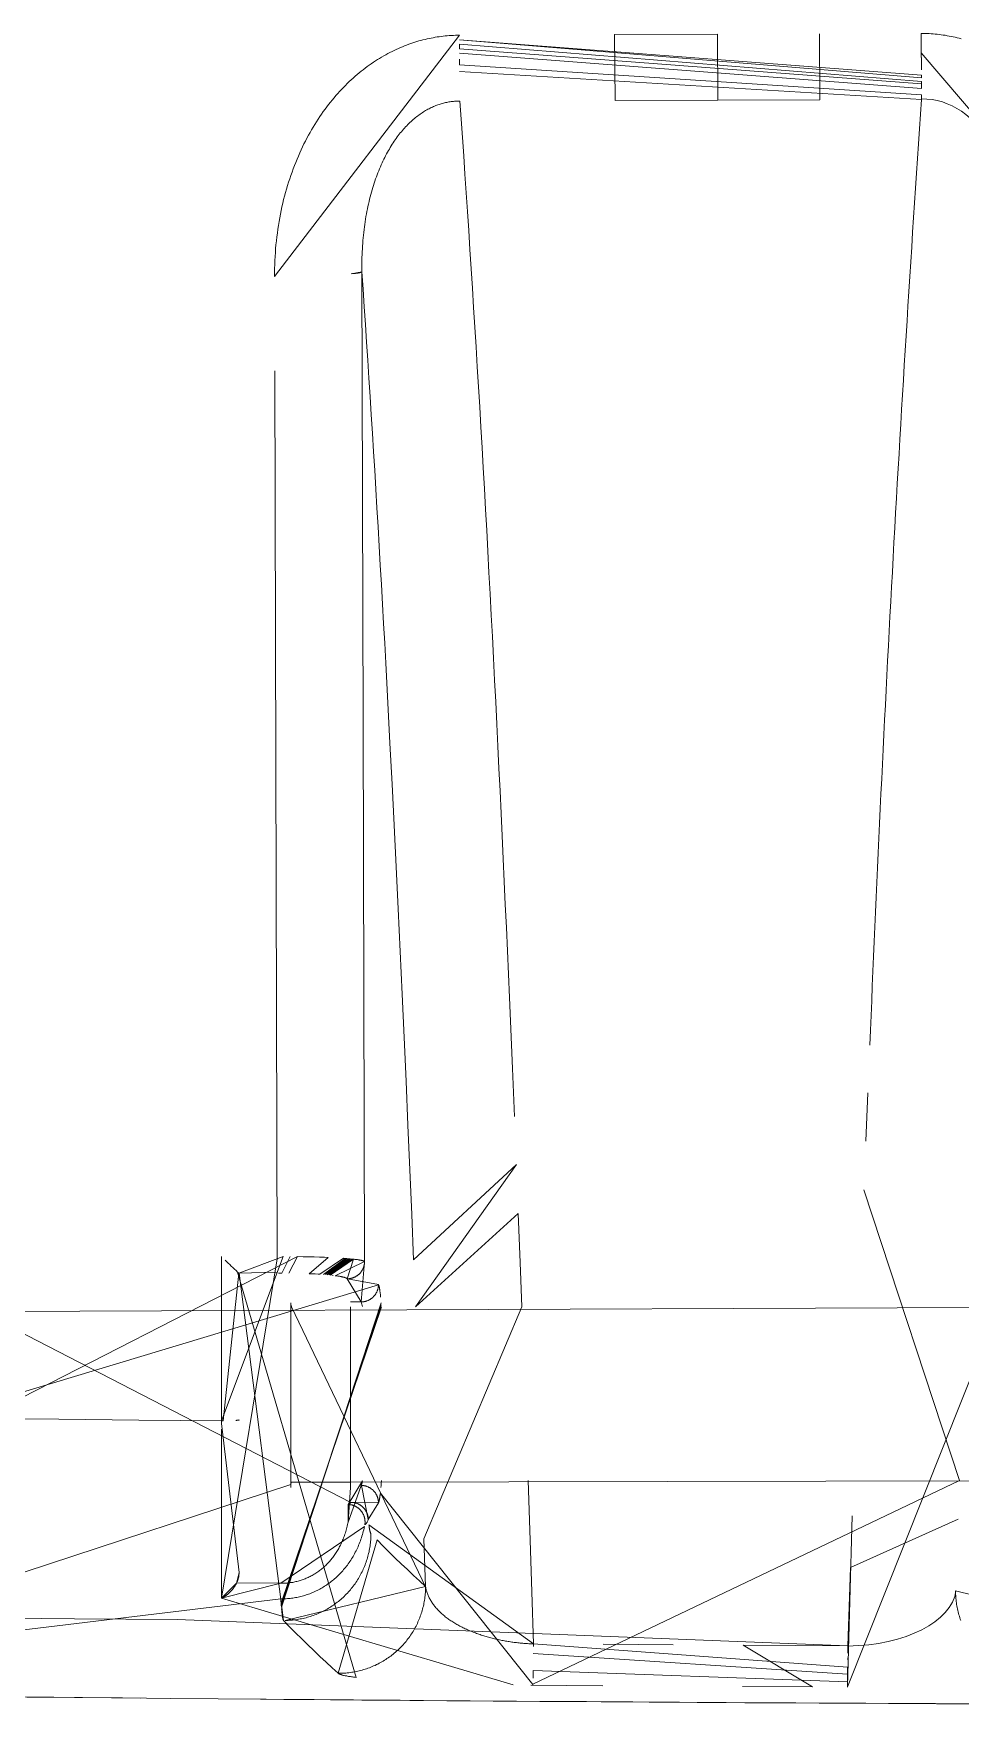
# Model space of a CAD drawing. Header units: millimetres. Extents: x 521 to 148073, y -17811 to 32040.
# Drawn here: x 65962 to 65989.7, y 20068.4 to 20118.5 of the extents above; entities that cross this region are included whole.
import ezdxf

# ---------------------------------------------------------------- set-up
doc = ezdxf.new("R2010")
doc.units = ezdxf.units.MM
doc.layers.add('Datové rozvody', color=6, linetype='Continuous')
doc.layers.add('PDF_Geometrie', color=7, linetype='Continuous', true_color=0xbdbdbd)

# ---------------------------------------------------------------- blocks, each defined once
blk = doc.blocks.new('projektor')
at = {"layer": 'PDF_Geometrie', "lineweight": 13}
for points in [[(86462.559, 15027.31), (86462.559, 15028.018), (86461.042, 15029.535), (86461.042, 15027.31), (86460.334, 15025.792), (86460.334, 15028.018), (86460.183, 15066.103), (86460.131, 15062.861)], [(86465.291, 15041.324), (86465.291, 15043.044), (86465.24, 15066.103)], [(86423.263, 15060.83), (86423.248, 15060.771), (86423.233, 15060.713), (86423.219, 15060.654), (86423.206, 15060.596), (86423.194, 15060.537), (86423.183, 15060.479), (86423.172, 15060.421), (86423.162, 15060.362), (86423.154, 15060.305), (86423.145, 15060.247), (86423.137, 15060.189), (86423.131, 15060.131), (86423.126, 15060.072), (86423.121, 15060.014), (86423.116, 15059.956), (86423.113, 15059.898), (86423.111, 15059.84), (86423.109, 15059.781), (86423.107, 15059.723), (86423.107, 15059.665), (86423.546, 15059.666), (86423.674, 15059.667), (86429.966, 15065.049)], [(86469.316, 15060.817), (86469.274, 15060.803), (86469.234, 15060.789), (86469.192, 15060.775), (86469.149, 15060.763), (86469.107, 15060.751), (86469.065, 15060.74), (86469.022, 15060.73), (86468.979, 15060.721), (86468.936, 15060.711), (86468.892, 15060.703), (86468.849, 15060.696), (86468.805, 15060.69), (86468.762, 15060.684), (86468.718, 15060.679), (86468.675, 15060.675), (86468.631, 15060.671), (86468.587, 15060.668), (86468.544, 15060.667), (86468.5, 15060.665), (86468.456, 15060.665), (86469.452, 15064.74)], [(86471.256, 15057.515), (86471.247, 15057.516), (86460.093, 15061.963)], [(86471.179, 15048.358), (86471.167, 15048.358), (86465.24, 15060.777), (86456.773, 15057.997)], [(86470.052, 15057.528), (86467.775, 15057.602), (86466.36, 15060.737)], [(86423.152, 15059.665), (86423.241, 15059.665)], [(86424.572, 15059.671), (86424.706, 15059.672), (86423.683, 15046.222)], [(86423.852, 15046.223), (86424.017, 15046.224), (86424.891, 15059.673)], [(86424.891, 15059.673), (86425.028, 15059.674), (86424.217, 15046.225)], [(86455.357, 15058.054), (86453.953, 15058.111)], [(86471.247, 15057.516), (86471.237, 15057.516), (86466.271, 15057.652)], [(86470.035, 15054.477), (86470.052, 15057.528), (86469.29, 15038.002), (86469.263, 15035.008), (86469.236, 15032.116)], [(86470.874, 15057.521), (86470.671, 15057.523), (86469.996, 15048.374), (86470.069, 15048.373)], [(86471.102, 15057.519), (86470.874, 15057.521), (86470.277, 15048.371)], [(86470.463, 15057.525), (86470.4, 15057.526)], [(86470.997, 15048.362), (86470.77, 15048.365), (86471.102, 15057.519)], [(86425.047, 15053.742), (86425.059, 15050.751), (86423.138, 15050.738), (86423.127, 15053.73), (86425.047, 15053.742), (86425.037, 15056.717), (86423.116, 15056.705)], [(86471.239, 15054.462), (86471.25, 15056.498), (86470.035, 15054.477)], [(86470.009, 15050.408), (86470.023, 15052.442)], [(86471.197, 15048.294), (86471.213, 15050.391)], [(86442.599, 15044.136), (86443.773, 15044.197), (86444.96, 15044.259), (86446.16, 15044.319), (86447.372, 15044.379), (86448.596, 15044.438), (86449.833, 15044.496), (86451.081, 15044.554), (86452.341, 15044.611), (86453.613, 15044.667), (86454.895, 15044.722), (86456.191, 15044.777), (86457.496, 15044.831), (86458.813, 15044.884), (86456.043, 15047.878), (86460.183, 15044.939), (86457.462, 15047.934), (86458.893, 15047.989), (86460.183, 15048.037), (86466.937, 15045.188), (86468.327, 15045.236)], [(86460.131, 15041.324), (86460.183, 15041.33), (86468.353, 15045.24), (86468.379, 15045.245), (86468.405, 15045.25), (86468.43, 15045.256), (86468.456, 15045.263), (86468.482, 15045.271), (86468.507, 15045.28), (86468.533, 15045.288), (86468.558, 15045.298), (86468.583, 15045.308), (86468.608, 15045.319), (86468.633, 15045.331), (86468.658, 15045.343), (86468.683, 15045.356), (86468.708, 15045.369), (86468.733, 15045.383), (86468.757, 15045.398), (86468.781, 15045.413), (86468.805, 15045.429), (86468.829, 15045.445), (86468.852, 15045.463), (86468.875, 15045.481), (86468.899, 15045.498), (86468.922, 15045.518), (86468.945, 15045.537), (86468.969, 15045.557), (86468.991, 15045.578), (86469.013, 15045.598), (86469.035, 15045.619), (86469.057, 15045.642), (86469.079, 15045.664), (86469.1, 15045.688), (86469.122, 15045.711), (86469.143, 15045.734), (86469.163, 15045.759), (86469.183, 15045.784), (86469.204, 15045.809), (86469.223, 15045.835), (86469.244, 15045.861), (86469.263, 15045.887), (86469.282, 15045.914), (86469.301, 15045.942), (86469.321, 15045.969), (86469.339, 15045.997), (86469.357, 15046.025), (86469.375, 15046.054), (86469.392, 15046.083), (86469.41, 15046.113), (86469.427, 15046.142), (86469.444, 15046.172), (86469.461, 15046.202), (86469.478, 15046.233), (86469.493, 15046.263), (86469.509, 15046.295), (86469.524, 15046.326), (86469.54, 15046.358), (86469.556, 15046.39), (86469.57, 15046.421), (86469.585, 15046.454), (86469.599, 15046.486), (86469.613, 15046.519), (86469.627, 15046.552), (86469.64, 15046.585), (86469.653, 15046.618), (86469.666, 15046.652), (86469.679, 15046.686), (86469.692, 15046.719), (86469.704, 15046.754), (86469.715, 15046.787), (86469.727, 15046.822), (86469.739, 15046.856), (86469.749, 15046.891), (86469.761, 15046.926), (86469.771, 15046.96), (86469.781, 15046.995), (86469.791, 15047.03), (86469.801, 15047.065), (86469.811, 15047.101), (86469.821, 15047.135), (86469.83, 15047.171), (86469.838, 15047.206), (86469.847, 15047.242), (86469.856, 15047.278), (86469.863, 15047.313), (86469.871, 15047.349), (86469.879, 15047.385), (86469.887, 15047.421), (86469.893, 15047.457), (86469.9, 15047.492), (86469.906, 15047.529), (86469.913, 15047.564), (86469.919, 15047.6), (86469.925, 15047.636), (86469.931, 15047.672), (86469.936, 15047.708), (86469.942, 15047.743), (86469.947, 15047.779), (86469.951, 15047.815), (86469.956, 15047.85), (86469.96, 15047.886), (86469.963, 15047.921), (86469.968, 15047.957), (86469.971, 15047.992), (86469.974, 15048.027), (86469.978, 15048.062), (86469.98, 15048.097), (86469.984, 15048.132), (86469.985, 15048.167), (86469.988, 15048.202), (86469.99, 15048.237), (86469.992, 15048.271), (86469.993, 15048.306), (86469.994, 15048.34), (86469.996, 15048.374), (86466.525, 15043.583), (86466.541, 15043.585), (86466.557, 15043.587), (86466.572, 15043.589), (86466.587, 15043.591), (86466.601, 15043.593), (86466.615, 15043.595), (86466.628, 15043.597), (86466.641, 15043.599), (86466.653, 15043.601), (86466.665, 15043.604), (86466.677, 15043.606), (86466.687, 15043.608), (86466.698, 15043.61), (86466.708, 15043.612), (86466.717, 15043.614), (86466.725, 15043.617), (86466.734, 15043.62), (86466.741, 15043.622), (86466.748, 15043.624), (86466.755, 15043.626), (86466.761, 15043.628), (86466.767, 15043.631), (86466.772, 15043.633), (86466.777, 15043.635), (86466.781, 15043.637), (86466.785, 15043.639), (86466.788, 15043.642), (86466.79, 15043.644)], [(86465.24, 15048.218), (86466.973, 15048.277), (86468.479, 15048.325), (86469.996, 15048.374)], [(86471.198, 15048.357), (86471.179, 15048.358), (86465.611, 15043.917), (86465.631, 15043.914), (86465.651, 15043.911), (86465.671, 15043.908), (86465.69, 15043.906), (86465.708, 15043.903), (86465.725, 15043.901), (86465.741, 15043.898), (86465.757, 15043.896), (86465.772, 15043.893), (86465.786, 15043.891), (86465.799, 15043.888), (86465.811, 15043.886), (86465.823, 15043.883), (86465.834, 15043.88), (86465.844, 15043.878), (86465.852, 15043.875), (86465.86, 15043.873), (86465.868, 15043.87), (86465.875, 15043.867), (86465.881, 15043.865), (86465.886, 15043.862)], [(86425.078, 15046.234), (86425.604, 15046.272), (86426.134, 15046.308), (86426.669, 15046.345), (86427.207, 15046.381), (86427.749, 15046.418), (86428.296, 15046.455), (86428.847, 15046.49), (86429.401, 15046.527), (86429.959, 15046.562), (86430.522, 15046.598), (86431.088, 15046.634), (86431.658, 15046.669), (86432.232, 15046.704), (86432.811, 15046.739), (86433.393, 15046.774), (86433.978, 15046.809), (86434.568, 15046.843), (86435.161, 15046.878), (86435.759, 15046.911), (86436.359, 15046.946), (86436.965, 15046.98), (86437.573, 15047.013), (86438.185, 15047.047), (86438.801, 15047.08), (86439.42, 15047.113), (86440.044, 15047.146), (86440.67, 15047.179), (86441.301, 15047.211), (86441.936, 15047.244), (86442.572, 15047.276), (86443.214, 15047.308), (86443.859, 15047.34), (86444.507, 15047.371), (86445.159, 15047.403), (86445.814, 15047.434), (86446.473, 15047.465), (86447.134, 15047.495), (86447.8, 15047.526), (86448.469, 15047.556), (86449.141, 15047.587), (86449.817, 15047.617), (86450.496, 15047.647), (86451.178, 15047.676), (86451.863, 15047.706), (86452.553, 15047.735), (86453.244, 15047.764), (86454.638, 15047.822)], [(86468.217, 15039.737), (86468.232, 15041.024), (86468.663, 15039.291), (86471.193, 15047.785)], [(86425.078, 15046.234), (86425.078, 15046.202), (86425.078, 15046.17), (86425.08, 15046.138), (86425.081, 15046.106), (86425.083, 15046.074), (86425.086, 15046.043), (86425.089, 15046.01), (86425.093, 15045.979), (86425.098, 15045.946), (86425.103, 15045.914), (86425.108, 15045.882), (86425.114, 15045.85), (86425.121, 15045.818), (86425.129, 15045.786), (86425.137, 15045.754), (86425.145, 15045.721), (86425.154, 15045.69), (86425.164, 15045.657), (86425.174, 15045.625), (86425.186, 15045.593), (86425.198, 15045.56), (86425.209, 15045.528), (86425.223, 15045.496), (86425.237, 15045.464), (86425.251, 15045.431), (86425.266, 15045.399), (86425.282, 15045.366), (86425.299, 15045.334), (86425.316, 15045.301), (86425.334, 15045.268), (86425.352, 15045.236), (86425.373, 15045.202), (86425.393, 15045.17), (86425.414, 15045.137), (86425.436, 15045.105), (86425.459, 15045.072), (86425.482, 15045.039), (86425.506, 15045.006), (86425.531, 15044.973), (86425.557, 15044.941), (86425.584, 15044.908), (86425.612, 15044.876), (86425.64, 15044.843), (86425.669, 15044.812), (86425.699, 15044.779), (86425.729, 15044.748), (86425.761, 15044.716), (86425.794, 15044.685), (86425.826, 15044.653), (86425.861, 15044.623), (86425.895, 15044.591), (86425.931, 15044.56), (86425.968, 15044.53), (86426.004, 15044.499), (86426.043, 15044.469), (86426.082, 15044.438), (86426.121, 15044.409), (86426.163, 15044.379), (86426.204, 15044.35), (86426.246, 15044.32), (86426.29, 15044.292), (86426.334, 15044.263), (86426.379, 15044.235), (86426.425, 15044.206), (86426.472, 15044.179), (86426.52, 15044.152), (86426.568, 15044.124), (86426.617, 15044.098), (86426.669, 15044.07), (86426.72, 15044.045), (86426.771, 15044.018), (86426.825, 15043.993), (86426.879, 15043.967), (86426.934, 15043.943), (86426.99, 15043.918), (86427.047, 15043.894), (86427.104, 15043.87), (86427.163, 15043.847), (86427.222, 15043.824), (86427.282, 15043.802), (86427.343, 15043.779), (86427.406, 15043.758), (86427.469, 15043.737), (86427.532, 15043.716), (86427.597, 15043.696), (86427.663, 15043.676), (86427.73, 15043.658), (86427.796, 15043.639), (86427.864, 15043.622), (86427.934, 15043.603), (86428.003, 15043.587), (86428.074, 15043.571), (86428.145, 15043.554), (86428.217, 15043.54), (86428.29, 15043.525), (86428.363, 15043.512), (86428.438, 15043.498), (86428.513, 15043.485), (86428.589, 15043.474), (86428.665, 15043.462), (86428.742, 15043.452), (86428.82, 15043.442), (86428.898, 15043.432), (86428.977, 15043.424), (86429.057, 15043.416), (86429.137, 15043.409), (86429.218, 15043.403), (86429.299, 15043.397), (86429.38, 15043.393), (86429.462, 15043.388), (86429.545, 15043.385), (86429.627, 15043.381), (86429.711, 15043.38), (86429.795, 15043.378), (86429.879, 15043.378), (86429.963, 15043.379), (86430.047, 15043.38)], [(86470.853, 15042.69), (86470.853, 15042.735), (86470.852, 15042.778), (86470.85, 15042.822), (86470.847, 15042.867), (86470.844, 15042.911), (86470.841, 15042.955), (86470.836, 15042.999), (86470.83, 15043.043), (86470.824, 15043.086), (86470.816, 15043.13), (86470.809, 15043.174), (86470.801, 15043.217), (86470.79, 15043.26), (86470.78, 15043.303), (86470.77, 15043.347), (86470.758, 15043.39), (86470.746, 15043.431), (86470.732, 15043.474), (86470.719, 15043.516), (86470.705, 15043.557), (86470.689, 15043.599), (86470.672, 15043.641), (86470.656, 15043.682), (86470.638, 15043.722), (86470.621, 15043.763), (86470.601, 15043.803), (86470.582, 15043.842), (86470.561, 15043.882), (86470.54, 15043.921), (86470.519, 15043.959), (86470.497, 15043.998), (86470.474, 15044.036), (86470.45, 15044.073), (86470.426, 15044.11), (86470.401, 15044.146), (86470.376, 15044.183), (86470.349, 15044.219), (86470.322, 15044.253), (86470.295, 15044.289), (86470.267, 15044.322), (86470.239, 15044.357), (86470.209, 15044.39), (86470.179, 15044.423), (86470.149, 15044.455), (86470.118, 15044.486), (86470.087, 15044.518), (86470.054, 15044.548), (86470.022, 15044.579), (86469.988, 15044.608), (86469.955, 15044.637), (86469.922, 15044.665), (86469.887, 15044.693), (86469.852, 15044.72), (86469.816, 15044.747), (86469.78, 15044.772), (86469.744, 15044.798), (86469.707, 15044.822), (86469.67, 15044.846), (86469.632, 15044.87), (86469.594, 15044.892), (86469.556, 15044.913), (86469.517, 15044.935), (86469.478, 15044.956), (86469.438, 15044.976), (86469.398, 15044.995), (86469.357, 15045.013), (86469.317, 15045.031), (86469.276, 15045.048), (86469.235, 15045.065), (86469.193, 15045.08), (86469.152, 15045.096), (86469.11, 15045.11), (86469.068, 15045.123), (86469.026, 15045.135), (86468.983, 15045.147), (86468.94, 15045.159), (86468.897, 15045.169), (86468.854, 15045.179), (86468.81, 15045.188), (86468.767, 15045.196), (86468.723, 15045.203), (86468.68, 15045.211), (86468.636, 15045.217), (86468.591, 15045.221), (86468.548, 15045.226), (86468.504, 15045.229), (86468.459, 15045.232), (86468.415, 15045.234), (86468.37, 15045.235), (86468.327, 15045.236), (86469.315, 15041.142), (86469.314, 15041.185), (86469.312, 15041.23), (86469.31, 15041.274), (86469.307, 15041.319), (86469.303, 15041.362), (86469.298, 15041.406), (86469.293, 15041.45), (86469.286, 15041.493), (86469.279, 15041.537), (86469.271, 15041.581), (86469.263, 15041.625), (86469.253, 15041.667), (86469.244, 15041.711), (86469.233, 15041.754), (86469.221, 15041.797), (86469.209, 15041.839), (86469.195, 15041.881), (86469.182, 15041.923), (86469.166, 15041.965), (86469.152, 15042.006), (86469.136, 15042.048), (86469.119, 15042.089), (86469.101, 15042.129), (86469.083, 15042.17), (86469.064, 15042.21), (86469.044, 15042.249), (86469.025, 15042.289), (86469.004, 15042.328), (86468.982, 15042.366), (86468.959, 15042.405), (86468.937, 15042.443), (86468.913, 15042.48), (86468.888, 15042.517), (86468.864, 15042.553), (86468.838, 15042.59), (86468.812, 15042.626), (86468.785, 15042.661), (86468.758, 15042.696), (86468.73, 15042.73), (86468.701, 15042.764), (86468.672, 15042.798), (86468.643, 15042.83), (86468.612, 15042.863), (86468.58, 15042.894), (86468.549, 15042.925), (86468.517, 15042.956), (86468.484, 15042.986), (86468.452, 15043.015), (86468.418, 15043.044), (86468.384, 15043.072), (86468.35, 15043.101), (86468.314, 15043.127), (86468.279, 15043.154), (86468.243, 15043.18), (86468.207, 15043.204), (86468.17, 15043.23), (86468.132, 15043.253), (86468.095, 15043.277), (86468.057, 15043.299), (86468.018, 15043.321), (86467.979, 15043.343), (86467.94, 15043.363), (86467.901, 15043.384), (86467.861, 15043.403), (86467.821, 15043.421), (86467.78, 15043.438), (86467.739, 15043.456), (86467.699, 15043.472), (86467.657, 15043.488), (86467.615, 15043.503), (86467.573, 15043.517), (86467.531, 15043.531), (86467.488, 15043.543), (86467.446, 15043.555), (86467.403, 15043.567), (86467.36, 15043.577), (86467.317, 15043.587), (86467.274, 15043.595), (86467.23, 15043.604), (86467.187, 15043.611), (86467.143, 15043.617), (86467.099, 15043.624), (86467.055, 15043.629), (86467.011, 15043.634), (86466.967, 15043.637), (86466.922, 15043.64), (86466.878, 15043.642), (86466.835, 15043.643), (86466.79, 15043.644)], [(86469.315, 15041.097), (86469.495, 15041.274), (86469.673, 15041.451), (86469.848, 15041.628), (86470.021, 15041.805), (86470.192, 15041.982), (86470.361, 15042.159), (86470.527, 15042.336), (86470.691, 15042.513), (86470.853, 15042.69), (86466.97, 15043.821), (86467.147, 15043.998), (86467.323, 15044.174), (86467.496, 15044.351), (86467.666, 15044.528), (86467.835, 15044.705), (86468.001, 15044.882), (86468.165, 15045.059), (86468.327, 15045.236)], [(86430.047, 15043.38), (86430.556, 15043.415), (86431.067, 15043.449), (86431.581, 15043.483), (86432.1, 15043.518), (86432.622, 15043.551), (86433.148, 15043.585), (86433.676, 15043.619), (86434.209, 15043.652), (86434.745, 15043.686), (86435.284, 15043.719), (86435.826, 15043.752), (86436.373, 15043.784), (86436.922, 15043.818), (86437.474, 15043.85), (86438.031, 15043.883), (86438.591, 15043.915), (86439.153, 15043.947), (86439.72, 15043.979), (86440.289, 15044.011), (86440.862, 15044.043), (86441.438, 15044.073), (86442.599, 15044.136)], [(86463.16, 15031.853), (86459.542, 15043.865), (86459.548, 15043.867), (86459.554, 15043.87), (86459.561, 15043.873), (86459.57, 15043.875), (86459.579, 15043.878), (86459.588, 15043.88), (86459.6, 15043.883), (86459.611, 15043.886), (86459.623, 15043.888), (86459.636, 15043.891), (86459.651, 15043.893), (86459.666, 15043.896), (86459.681, 15043.898), (86459.697, 15043.901), (86459.714, 15043.903), (86459.732, 15043.906), (86459.751, 15043.908), (86459.771, 15043.911), (86459.791, 15043.914), (86459.812, 15043.917), (86459.834, 15043.919), (86459.857, 15043.922), (86459.904, 15043.926)], [(86468.871, 15041.032), (86468.927, 15041.036), (86460.064, 15043.94)], [(86468.813, 15041.028), (86468.871, 15041.032), (86460.123, 15043.944)], [(86468.75, 15041.022), (86468.813, 15041.028), (86460.183, 15043.948)], [(86465.24, 15043.948), (86465.33, 15043.942)], [(86465.33, 15043.942), (86465.387, 15043.938), (86465.442, 15043.933)], [(86465.886, 15043.862), (86466.378, 15043.567)], [(86430.047, 15043.38), (86443.158, 15043.417)], [(86443.158, 15043.417), (86458.863, 15043.458)], [(86470.853, 15042.69), (86470.858, 15042.696), (86470.862, 15042.703), (86470.867, 15042.712), (86470.872, 15042.722), (86470.877, 15042.734), (86470.883, 15042.746), (86470.888, 15042.759), (86470.892, 15042.774), (86470.897, 15042.79), (86470.902, 15042.808), (86470.906, 15042.826), (86470.912, 15042.846), (86470.917, 15042.868), (86470.922, 15042.889), (86470.927, 15042.913), (86470.931, 15042.938), (86470.936, 15042.963), (86470.941, 15042.99), (86470.945, 15043.018), (86470.95, 15043.047), (86470.955, 15043.077), (86470.959, 15043.109), (86470.964, 15043.14), (86470.968, 15043.174), (86470.974, 15043.209), (86459.171, 15039.762)], [(86459.366, 15042.953), (86460.041, 15043.357)], [(86460.041, 15043.044), (86460.041, 15043.357)], [(86466.529, 15043.466), (86466.515, 15043.467), (86466.502, 15043.469), (86466.49, 15043.47), (86466.476, 15043.471), (86466.463, 15043.472), (86466.45, 15043.472), (86466.437, 15043.472), (86466.423, 15043.471), (86466.41, 15043.47), (86466.396, 15043.469), (86466.384, 15043.468), (86466.371, 15043.466), (86466.357, 15043.464), (86466.345, 15043.461), (86466.331, 15043.458), (86466.319, 15043.455), (86466.306, 15043.452), (86466.294, 15043.448), (86466.281, 15043.444), (86466.269, 15043.438), (86466.256, 15043.434), (86466.243, 15043.429), (86466.232, 15043.423), (86466.22, 15043.418), (86466.208, 15043.412), (86466.197, 15043.405), (86466.185, 15043.399), (86466.174, 15043.392), (86466.162, 15043.385), (86466.152, 15043.377), (86466.141, 15043.369), (86466.13, 15043.361), (86466.12, 15043.353), (86466.11, 15043.345), (86466.1, 15043.336), (86466.09, 15043.327), (86466.081, 15043.317), (86466.072, 15043.308), (86466.063, 15043.298), (86466.055, 15043.288), (86466.046, 15043.278), (86466.038, 15043.268), (86466.03, 15043.256), (86466.023, 15043.246), (86466.016, 15043.235), (86466.008, 15043.224), (86466.002, 15043.213), (86465.996, 15043.201), (86465.99, 15043.189), (86465.984, 15043.178), (86465.978, 15043.166), (86465.973, 15043.154), (86465.968, 15043.141), (86465.964, 15043.129), (86465.96, 15043.117), (86465.956, 15043.104), (86465.952, 15043.092), (86465.95, 15043.079), (86465.947, 15043.066), (86465.944, 15043.054), (86465.943, 15043.041), (86465.941, 15043.027), (86465.939, 15043.015), (86465.938, 15043.002), (86465.938, 15042.989), (86465.937, 15042.976), (86465.247, 15043.396), (86465.26, 15043.394), (86465.273, 15043.391), (86465.286, 15043.389), (86465.298, 15043.386), (86465.308, 15043.384), (86465.32, 15043.38), (86465.329, 15043.377), (86465.338, 15043.375), (86465.346, 15043.372), (86465.354, 15043.37), (86465.36, 15043.367), (86465.367, 15043.364), (86465.372, 15043.362), (86465.377, 15043.359), (86465.381, 15043.357), (86466.482, 15042.968), (86466.524, 15042.959), (86466.565, 15042.951), (86466.604, 15042.941), (86466.645, 15042.932), (86466.684, 15042.921), (86466.722, 15042.911), (86466.761, 15042.898), (86466.799, 15042.886), (86466.836, 15042.874), (86466.873, 15042.861), (86466.909, 15042.847), (86466.945, 15042.833), (86466.98, 15042.819), (86467.015, 15042.805), (86467.05, 15042.789), (86467.084, 15042.773), (86467.117, 15042.757), (86467.15, 15042.741), (86467.182, 15042.723), (86467.214, 15042.706), (86467.246, 15042.688), (86467.277, 15042.669), (86467.308, 15042.651), (86467.338, 15042.632), (86467.368, 15042.612), (86467.397, 15042.592), (86467.426, 15042.572), (86467.454, 15042.551), (86467.482, 15042.53), (86467.509, 15042.509), (86467.536, 15042.487), (86467.562, 15042.465), (86467.588, 15042.443), (86467.614, 15042.42), (86467.638, 15042.397), (86467.662, 15042.373), (86467.687, 15042.35), (86467.71, 15042.326), (86467.733, 15042.301), (86467.755, 15042.277), (86467.778, 15042.251), (86467.799, 15042.226), (86467.82, 15042.2), (86467.84, 15042.175), (86467.861, 15042.149), (86467.88, 15042.122), (86467.898, 15042.096), (86467.917, 15042.069), (86467.935, 15042.042), (86467.952, 15042.014), (86467.969, 15041.987), (86467.986, 15041.959), (86468.001, 15041.932), (86468.017, 15041.903), (86468.032, 15041.875), (86468.046, 15041.846), (86468.06, 15041.818), (86468.073, 15041.788), (86468.086, 15041.759), (86468.098, 15041.73), (86468.11, 15041.701), (86468.121, 15041.671), (86468.131, 15041.641), (86468.142, 15041.611), (86468.152, 15041.581), (86468.161, 15041.55), (86468.169, 15041.521), (86468.177, 15041.49), (86468.184, 15041.46), (86468.192, 15041.428), (86468.197, 15041.398), (86468.204, 15041.367), (86468.209, 15041.337), (86468.213, 15041.305), (86468.218, 15041.274), (86468.222, 15041.243), (86468.224, 15041.212), (86468.228, 15041.18), (86468.23, 15041.15), (86468.231, 15041.118), (86468.232, 15041.087), (86468.233, 15041.055), (86468.232, 15041.024), (86466.577, 15043.456), (86466.626, 15043.445), (86466.674, 15043.433), (86466.721, 15043.421), (86466.769, 15043.409), (86466.815, 15043.396), (86466.861, 15043.381), (86466.906, 15043.367), (86466.951, 15043.352), (86466.995, 15043.336), (86467.039, 15043.319), (86467.082, 15043.303), (86467.125, 15043.285), (86467.167, 15043.267), (86467.208, 15043.248), (86467.249, 15043.229), (86467.291, 15043.209), (86467.33, 15043.188), (86467.37, 15043.168), (86467.409, 15043.147), (86467.448, 15043.124), (86467.485, 15043.102), (86467.523, 15043.078), (86467.56, 15043.055), (86467.596, 15043.032), (86467.631, 15043.006), (86467.668, 15042.982), (86467.702, 15042.956), (86467.736, 15042.93), (86467.769, 15042.903), (86467.802, 15042.877), (86467.835, 15042.849), (86467.866, 15042.822), (86467.898, 15042.794), (86467.929, 15042.765), (86467.959, 15042.737), (86467.988, 15042.707), (86468.018, 15042.678), (86468.046, 15042.647), (86468.074, 15042.617), (86468.101, 15042.586), (86468.128, 15042.554), (86468.154, 15042.523), (86468.179, 15042.49), (86468.204, 15042.458), (86468.229, 15042.425), (86468.252, 15042.393), (86468.275, 15042.359), (86468.298, 15042.326), (86468.32, 15042.292), (86468.34, 15042.257), (86468.361, 15042.223), (86468.382, 15042.188), (86468.401, 15042.154), (86468.42, 15042.118), (86468.438, 15042.082), (86468.455, 15042.047), (86468.472, 15042.011), (86468.488, 15041.975), (86468.504, 15041.938), (86468.518, 15041.901), (86468.534, 15041.865), (86468.547, 15041.827), (86468.561, 15041.791), (86468.572, 15041.753), (86468.585, 15041.715), (86468.596, 15041.678), (86468.605, 15041.639), (86468.616, 15041.601), (86468.625, 15041.563), (86468.633, 15041.525), (86468.642, 15041.486), (86468.649, 15041.448), (86468.655, 15041.409), (86468.661, 15041.37), (86468.666, 15041.332), (86468.671, 15041.292), (86468.675, 15041.253), (86468.678, 15041.214), (86468.681, 15041.175), (86468.683, 15041.136), (86468.684, 15041.097), (86468.685, 15041.057), (86468.685, 15041.018), (86470.632, 15024.855)], [(86459.231, 15042.104), (86459.234, 15042.159), (86458.769, 15042.841)], [(86465.937, 15042.976), (86466.441, 15042.976), (86465.446, 15043.044), (86460.183, 15043.044)], [(86460.711, 15033.032), (86465.878, 15043.059), (86465.882, 15043.057), (86465.885, 15043.054), (86465.888, 15043.051), (86465.891, 15043.048), (86465.895, 15043.045), (86465.898, 15043.041), (86465.903, 15043.037), (86465.906, 15043.033), (86465.909, 15043.027), (86465.912, 15043.022), (86465.916, 15043.017), (86465.919, 15043.011), (86465.923, 15043.005), (86465.926, 15042.998), (86465.93, 15042.991), (86465.933, 15042.984), (86465.937, 15042.976)], [(86458.731, 15041.99), (86458.736, 15042.142)], [(86458.736, 15042.142), (86458.741, 15042.29)], [(86458.741, 15042.29), (86458.745, 15042.397), (86459.217, 15041.84)], [(86459.263, 15042.504), (86459.269, 15042.545)], [(86458.721, 15041.505), (86458.724, 15041.67)], [(86458.724, 15041.67), (86458.727, 15041.832)], [(86458.727, 15041.832), (86458.731, 15041.99)], [(86459.217, 15041.84), (86459.221, 15041.931)], [(86459.221, 15041.931), (86459.226, 15042.018)], [(86459.226, 15042.018), (86459.231, 15042.104)], [(86459.198, 15040.95), (86459.198, 15041.052), (86458.719, 15041.295)], [(86463.498, 15039.292), (86463.478, 15036.888), (86463.458, 15034.552), (86463.438, 15032.283), (86458.721, 15041.505), (86459.2, 15041.256)], [(86465.355, 15041.31), (86465.446, 15041.31), (86460.068, 15041.31)], [(86465.291, 15041.324), (86465.355, 15041.31), (86470.441, 15025.836)], [(86432.926, 15040.843), (86440.703, 15040.865)], [(86440.703, 15040.865), (86458.784, 15040.912), (86468.663, 15039.291), (86468.547, 15039.291), (86468.335, 15039.291), (86468.048, 15039.291), (86467.617, 15039.29), (86466.324, 15039.291), (86466.395, 15039.291), (86466.465, 15039.291), (86466.534, 15039.291), (86466.604, 15039.291), (86466.673, 15039.291), (86466.74, 15039.291), (86466.807, 15039.291), (86466.874, 15039.291), (86466.94, 15039.291), (86467.005, 15039.291), (86467.07, 15039.291), (86465.121, 15039.291), (86465.198, 15039.291), (86465.277, 15039.291), (86465.355, 15039.291), (86465.432, 15039.291), (86465.508, 15039.291), (86465.586, 15039.291), (86465.661, 15039.291), (86465.737, 15039.291), (86465.812, 15039.291), (86465.886, 15039.291), (86465.961, 15039.291), (86466.034, 15039.291), (86466.107, 15039.291), (86466.18, 15039.291), (86463.745, 15039.292), (86463.828, 15039.292), (86463.91, 15039.292), (86463.992, 15039.292), (86464.074, 15039.292), (86464.155, 15039.292), (86464.238, 15039.292), (86464.319, 15039.292), (86464.401, 15039.291), (86464.482, 15039.291), (86464.562, 15039.291), (86464.643, 15039.291), (86464.724, 15039.291), (86464.803, 15039.291), (86464.883, 15039.291), (86464.963, 15039.291)], [(86468.979, 15041.041), (86469.027, 15041.046), (86469.049, 15041.048), (86469.072, 15041.05), (86469.093, 15041.053), (86469.113, 15041.055), (86469.132, 15041.057), (86469.151, 15041.06), (86469.168, 15041.062), (86469.184, 15041.064), (86469.2, 15041.067), (86469.215, 15041.069), (86469.228, 15041.072), (86469.241, 15041.074), (86469.253, 15041.076), (86469.265, 15041.079), (86469.274, 15041.081), (86469.284, 15041.085), (86469.292, 15041.087), (86469.299, 15041.09), (86469.305, 15041.092), (86469.31, 15041.095), (86469.315, 15041.097), (86459.204, 15039.802), (86459.203, 15039.802), (86459.202, 15039.801), (86459.201, 15039.801), (86459.201, 15039.8), (86459.2, 15039.799), (86459.199, 15039.799), (86459.199, 15039.798), (86459.178, 15040.915)], [(86458.718, 15039.292), (86463.58, 15039.292), (86467.922, 15039.802)], [(86471.575, 15036.937), (86471.542, 15033.564)]]:
    blk.add_lwpolyline(points, dxfattribs=at)
for points in [[(86424.321, 15059.67), (86424.395, 15059.67), (86423.291, 15046.219)], [(86423.423, 15046.22), (86423.553, 15046.221), (86424.572, 15059.671), (86424.503, 15059.671)], [(86424.088, 15059.669), (86424.167, 15059.669), (86424.088, 15059.669), (86424.008, 15059.668), (86423.926, 15059.668), (86423.843, 15059.668), (86423.759, 15059.667), (86423.546, 15059.666)], [(86470.126, 15057.528), (86470.052, 15057.528), (86470.126, 15057.528), (86470.197, 15057.527), (86470.266, 15057.527)], [(86423.158, 15046.219), (86423.159, 15046.16), (86423.161, 15046.102), (86423.163, 15046.043), (86423.166, 15045.984), (86423.17, 15045.925), (86423.174, 15045.867), (86423.18, 15045.808), (86423.186, 15045.749), (86423.194, 15045.691), (86423.201, 15045.632), (86423.21, 15045.573), (86423.219, 15045.514), (86423.23, 15045.455), (86423.241, 15045.396), (86423.254, 15045.337), (86423.266, 15045.278), (86423.28, 15045.218), (86423.294, 15045.159), (86423.311, 15045.1), (86423.327, 15045.04), (86423.344, 15044.981), (86423.363, 15044.922), (86423.381, 15044.862), (86423.403, 15044.802), (86423.424, 15044.743), (86423.446, 15044.683), (86423.468, 15044.623), (86423.493, 15044.562), (86423.519, 15044.501), (86423.545, 15044.441), (86423.572, 15044.38), (86423.601, 15044.319), (86423.631, 15044.259), (86423.661, 15044.198), (86423.693, 15044.137), (86423.726, 15044.076), (86423.76, 15044.016), (86423.795, 15043.955), (86423.832, 15043.895), (86423.869, 15043.834), (86423.907, 15043.774), (86423.947, 15043.714), (86423.988, 15043.654), (86424.029, 15043.594), (86424.073, 15043.534), (86424.117, 15043.475), (86424.163, 15043.416), (86424.208, 15043.357), (86424.256, 15043.299), (86424.305, 15043.241), (86424.355, 15043.183), (86424.406, 15043.125), (86424.458, 15043.068), (86424.511, 15043.011), (86424.565, 15042.954), (86424.621, 15042.898), (86424.678, 15042.842), (86424.736, 15042.786), (86424.795, 15042.731), (86424.856, 15042.677), (86424.917, 15042.623), (86424.981, 15042.569), (86425.045, 15042.516), (86425.11, 15042.463), (86425.177, 15042.41), (86425.245, 15042.358), (86425.314, 15042.306), (86425.384, 15042.255), (86425.455, 15042.206), (86425.528, 15042.156), (86425.603, 15042.106), (86425.678, 15042.058), (86425.755, 15042.01), (86425.831, 15041.962), (86425.911, 15041.916), (86425.991, 15041.87), (86426.072, 15041.825), (86426.155, 15041.78), (86426.239, 15041.737), (86426.324, 15041.694), (86426.41, 15041.651), (86426.498, 15041.61), (86426.587, 15041.57), (86426.676, 15041.53), (86426.767, 15041.491), (86426.86, 15041.453), (86426.953, 15041.416), (86427.047, 15041.381), (86427.143, 15041.345), (86427.239, 15041.311), (86427.338, 15041.278), (86427.436, 15041.246), (86427.535, 15041.215), (86427.637, 15041.185), (86427.739, 15041.157), (86427.842, 15041.128), (86427.945, 15041.102), (86428.051, 15041.076), (86428.156, 15041.053), (86428.263, 15041.03), (86428.37, 15041.007), (86428.479, 15040.987), (86428.587, 15040.968), (86428.698, 15040.949), (86428.808, 15040.933), (86428.919, 15040.918), (86429.031, 15040.903), (86429.144, 15040.89), (86429.257, 15040.879), (86429.371, 15040.869), (86429.484, 15040.86), (86429.6, 15040.853), (86429.714, 15040.846), (86429.831, 15040.841), (86429.947, 15040.838), (86430.063, 15040.836), (86430.18, 15040.836)], [(86460.041, 15043.357), (86460.04, 15043.369), (86460.04, 15043.383), (86460.04, 15043.396), (86460.038, 15043.409), (86460.036, 15043.422), (86460.035, 15043.435), (86460.032, 15043.449), (86460.029, 15043.461), (86460.026, 15043.474), (86460.023, 15043.487), (86460.019, 15043.499), (86460.015, 15043.513), (86460.011, 15043.525), (86460.007, 15043.537), (86460.002, 15043.549), (86459.997, 15043.562), (86459.991, 15043.574), (86459.985, 15043.585), (86459.979, 15043.597), (86459.972, 15043.608), (86459.966, 15043.62), (86459.958, 15043.631), (86459.952, 15043.642), (86459.944, 15043.653), (86459.936, 15043.663), (86459.927, 15043.673), (86459.919, 15043.684), (86459.91, 15043.694), (86459.901, 15043.703), (86459.892, 15043.713), (86459.883, 15043.722), (86459.873, 15043.731), (86459.863, 15043.74), (86459.853, 15043.749), (86459.843, 15043.757), (86459.832, 15043.764), (86459.822, 15043.772), (86459.81, 15043.779), (86459.8, 15043.786), (86459.788, 15043.793), (86459.777, 15043.8), (86459.765, 15043.806), (86459.753, 15043.812), (86459.741, 15043.817), (86459.729, 15043.823), (86459.717, 15043.827), (86459.705, 15043.832), (86459.692, 15043.836), (86459.68, 15043.84), (86459.667, 15043.844), (86459.654, 15043.847), (86459.641, 15043.85), (86459.629, 15043.852), (86459.615, 15043.856), (86459.602, 15043.857), (86459.59, 15043.859), (86459.576, 15043.86), (86459.564, 15043.861), (86459.55, 15043.862), (86459.537, 15043.862), (86459.366, 15042.965), (86459.366, 15042.979), (86459.365, 15042.992), (86459.364, 15043.005), (86459.362, 15043.018), (86459.361, 15043.032), (86459.358, 15043.045), (86459.356, 15043.057), (86459.352, 15043.07), (86459.349, 15043.083), (86459.345, 15043.096), (86459.341, 15043.109), (86459.337, 15043.121), (86459.333, 15043.133), (86459.328, 15043.145), (86459.322, 15043.158), (86459.317, 15043.17), (86459.311, 15043.181), (86459.305, 15043.193), (86459.299, 15043.204), (86459.292, 15043.216), (86459.284, 15043.227), (86459.277, 15043.238), (86459.27, 15043.249), (86459.262, 15043.259), (86459.253, 15043.27), (86459.245, 15043.28), (86459.237, 15043.29), (86459.227, 15043.299), (86459.218, 15043.309), (86459.209, 15043.318), (86459.199, 15043.328), (86459.189, 15043.336), (86459.179, 15043.345), (86459.169, 15043.353), (86459.158, 15043.36), (86459.147, 15043.368), (86459.136, 15043.375), (86459.126, 15043.383), (86459.114, 15043.39), (86459.103, 15043.396), (86459.091, 15043.402), (86459.079, 15043.408), (86459.067, 15043.413), (86459.055, 15043.419), (86459.043, 15043.423), (86459.03, 15043.428), (86459.018, 15043.432), (86459.005, 15043.436), (86458.992, 15043.44), (86458.98, 15043.444), (86458.967, 15043.447), (86458.954, 15043.449), (86458.942, 15043.452), (86458.928, 15043.453), (86458.916, 15043.455), (86458.902, 15043.456), (86458.889, 15043.457), (86458.875, 15043.458)], [(86465.875, 15043.061), (86465.875, 15043.074), (86465.876, 15043.088), (86465.877, 15043.101), (86465.877, 15043.114), (86465.879, 15043.127), (86465.881, 15043.14), (86465.883, 15043.153), (86465.886, 15043.166), (86465.889, 15043.179), (86465.892, 15043.191), (86465.895, 15043.204), (86465.9, 15043.217), (86465.904, 15043.23), (86465.908, 15043.242), (86465.913, 15043.254), (86465.919, 15043.267), (86465.924, 15043.278), (86465.93, 15043.29), (86465.937, 15043.301), (86465.943, 15043.313), (86465.949, 15043.325), (86465.956, 15043.336), (86465.964, 15043.347), (86465.972, 15043.357), (86465.979, 15043.368), (86465.988, 15043.378), (86465.996, 15043.389), (86466.004, 15043.399), (86466.013, 15043.408), (86466.023, 15043.418), (86466.032, 15043.427), (86466.042, 15043.435), (86466.052, 15043.445), (86466.062, 15043.453), (86466.072, 15043.461), (86466.083, 15043.469), (86466.094, 15043.477), (86466.104, 15043.484), (86466.116, 15043.491), (86466.127, 15043.497), (86466.138, 15043.505), (86466.15, 15043.511), (86466.162, 15043.517), (86466.174, 15043.522), (86466.186, 15043.527), (86466.199, 15043.532), (86466.211, 15043.537), (86466.224, 15043.541), (86466.236, 15043.545), (86466.248, 15043.548), (86466.261, 15043.551), (86466.274, 15043.555), (86466.287, 15043.557), (86466.299, 15043.56), (86466.313, 15043.562), (86466.325, 15043.564), (86466.339, 15043.565), (86466.352, 15043.566), (86466.365, 15043.566), (86466.378, 15043.567), (86465.381, 15043.369), (86465.382, 15043.383), (86465.383, 15043.396), (86465.385, 15043.409), (86465.386, 15043.422), (86465.388, 15043.435), (86465.391, 15043.449), (86465.393, 15043.461), (86465.395, 15043.474), (86465.399, 15043.487), (86465.403, 15043.499), (86465.407, 15043.513), (86465.411, 15043.525), (86465.416, 15043.537), (86465.421, 15043.549), (86465.426, 15043.562), (86465.432, 15043.574), (86465.438, 15043.585), (86465.443, 15043.597), (86465.45, 15043.608), (86465.457, 15043.62), (86465.464, 15043.631), (86465.471, 15043.642), (86465.478, 15043.653), (86465.487, 15043.663), (86465.494, 15043.673), (86465.503, 15043.684), (86465.512, 15043.694), (86465.521, 15043.703), (86465.53, 15043.713), (86465.539, 15043.722), (86465.549, 15043.731), (86465.559, 15043.74), (86465.569, 15043.749), (86465.58, 15043.757), (86465.59, 15043.764), (86465.6, 15043.772), (86465.612, 15043.779), (86465.623, 15043.786), (86465.634, 15043.793), (86465.646, 15043.8), (86465.657, 15043.806), (86465.669, 15043.812), (86465.681, 15043.817), (86465.694, 15043.823), (86465.705, 15043.827), (86465.717, 15043.832), (86465.73, 15043.836), (86465.743, 15043.84), (86465.755, 15043.844), (86465.768, 15043.847), (86465.781, 15043.85), (86465.794, 15043.852), (86465.807, 15043.856), (86465.82, 15043.857), (86465.833, 15043.859), (86465.846, 15043.86), (86465.859, 15043.861), (86465.872, 15043.862)], [(86430.106, 15043.064), (86430.101, 15043.106), (86430.1, 15043.126), (86430.097, 15043.144), (86430.096, 15043.163), (86430.093, 15043.181), (86430.091, 15043.198), (86430.089, 15043.215), (86430.087, 15043.23), (86430.084, 15043.245), (86430.083, 15043.259), (86430.08, 15043.273), (86430.077, 15043.285), (86430.076, 15043.297), (86430.073, 15043.308), (86430.071, 15043.318), (86430.068, 15043.328), (86430.066, 15043.337), (86430.064, 15043.345), (86430.062, 15043.352), (86430.059, 15043.359), (86430.057, 15043.364), (86430.055, 15043.369), (86430.052, 15043.374), (86430.05, 15043.377)], [(86458.769, 15042.841), (86458.774, 15042.896), (86459.242, 15042.266), (86458.778, 15042.949), (86459.246, 15042.316), (86458.782, 15043), (86459.25, 15042.365), (86458.786, 15043.048), (86459.255, 15042.413), (86458.791, 15043.094), (86459.259, 15042.459), (86458.795, 15043.137)], [(86458.795, 15043.137), (86458.798, 15043.158), (86458.8, 15043.178), (86458.802, 15043.197), (86458.804, 15043.216), (86458.807, 15043.234), (86458.809, 15043.251), (86458.812, 15043.269), (86458.814, 15043.285), (86458.817, 15043.3), (86458.819, 15043.315), (86458.821, 15043.329), (86458.824, 15043.343), (86458.826, 15043.355), (86458.829, 15043.367), (86458.832, 15043.378), (86458.835, 15043.389), (86458.837, 15043.399), (86458.84, 15043.408), (86458.842, 15043.416), (86458.844, 15043.424), (86458.847, 15043.431), (86458.849, 15043.437), (86458.852, 15043.443), (86458.855, 15043.448), (86458.857, 15043.452), (86458.861, 15043.455), (86458.863, 15043.458), (86459.276, 15042.605), (86459.279, 15042.625), (86459.281, 15042.643), (86459.283, 15042.661), (86459.286, 15042.679), (86459.288, 15042.696), (86459.291, 15042.713), (86459.294, 15042.728), (86459.297, 15042.745), (86459.3, 15042.759), (86459.302, 15042.774), (86459.305, 15042.787), (86459.308, 15042.802), (86459.31, 15042.814), (86459.314, 15042.826), (86459.316, 15042.838), (86459.319, 15042.849), (86459.322, 15042.861), (86459.326, 15042.871), (86459.328, 15042.88), (86459.331, 15042.889), (86459.334, 15042.897), (86459.337, 15042.905), (86459.34, 15042.913), (86459.343, 15042.92), (86459.345, 15042.926), (86459.349, 15042.931), (86459.351, 15042.936), (86459.355, 15042.941), (86459.358, 15042.945), (86459.361, 15042.948), (86459.364, 15042.95)], [(86463.498, 15039.292), (86463.498, 15039.345), (86459.199, 15039.798), (86458.718, 15041.083)], [(86463.489, 15039.712), (86463.488, 15039.727), (86463.487, 15039.734), (86463.487, 15039.741), (86463.486, 15039.747), (86463.486, 15039.752), (86463.485, 15039.758), (86463.484, 15039.763), (86463.484, 15039.768), (86463.484, 15039.773), (86463.484, 15039.777), (86463.483, 15039.781), (86463.482, 15039.784), (86463.482, 15039.789), (86463.481, 15039.792), (86463.48, 15039.794), (86463.48, 15039.796), (86463.479, 15039.798), (86463.478, 15039.8), (86463.478, 15039.801), (86463.477, 15039.802), (86463.477, 15039.802)], [(86468.217, 15039.737), (86468.204, 15039.743), (86468.192, 15039.748), (86468.179, 15039.753), (86468.166, 15039.758), (86468.153, 15039.763), (86468.14, 15039.768), (86468.126, 15039.772), (86468.112, 15039.776), (86468.099, 15039.78), (86468.085, 15039.783), (86468.07, 15039.787), (86468.056, 15039.79), (86468.042, 15039.793), (86468.027, 15039.795), (86468.013, 15039.797), (86467.998, 15039.799), (86467.983, 15039.8), (86467.969, 15039.801), (86467.953, 15039.802), (86467.939, 15039.802), (86467.922, 15039.802), (86468.23, 15039.731), (86468.242, 15039.723), (86468.254, 15039.717), (86468.266, 15039.71), (86468.279, 15039.703), (86468.291, 15039.696), (86468.302, 15039.689), (86468.314, 15039.682), (86468.326, 15039.674), (86468.337, 15039.666), (86468.348, 15039.658), (86468.359, 15039.65), (86468.37, 15039.642), (86468.381, 15039.634), (86468.392, 15039.626), (86468.401, 15039.618), (86468.412, 15039.61), (86468.422, 15039.6), (86468.432, 15039.592), (86468.442, 15039.583), (86468.452, 15039.575), (86468.461, 15039.566), (86468.47, 15039.557), (86468.479, 15039.547), (86468.488, 15039.538), (86468.498, 15039.529), (86468.506, 15039.52), (86468.514, 15039.511), (86468.523, 15039.502), (86468.531, 15039.493), (86468.539, 15039.483), (86468.547, 15039.474), (86468.555, 15039.464), (86468.562, 15039.455), (86468.57, 15039.446), (86468.576, 15039.436), (86468.584, 15039.426), (86468.591, 15039.416), (86468.597, 15039.407), (86468.603, 15039.397), (86468.61, 15039.388), (86468.616, 15039.378), (86468.622, 15039.368), (86468.627, 15039.358), (86468.633, 15039.349), (86468.639, 15039.339), (86468.644, 15039.33), (86468.649, 15039.32), (86468.654, 15039.31), (86468.658, 15039.3)]]:
    blk.add_lwpolyline(points, close=True, dxfattribs=at)
for centre, radius, start, end in [((81425.854, 15083.647), 5045.938, 358.988801, 0.001783), ((81386.182, 15083.942), 5085.61, 359.509759, 359.998446), ((86492.106, 16034.594), 977.225, 266.064024, 267.680894), ((86460.235, 15042.936), 0.464, 97.3079, 114.6971), ((86466.294, 15043.281), 0.298, 40.7086, 73.6345), ((86452.079, 15046.188), 9.57, 314.7855, 317.8184), ((86459.114, 15039.847), 0.0986, 314.7229, 329.7248)]:
    blk.add_arc(centre, radius, start, end, dxfattribs=at)
for centre, major_axis, ratio, start_param, end_param in [((86430.429, 15059.324), (-5.404, 0.596), 0.585049, 4.865839, 6.360152), ((86468.325, 15057.467), (0.003, 3.219), 0.538538, 4.732101, 6.209272)]:
    blk.add_ellipse(centre, major_axis=major_axis, ratio=ratio, start_param=start_param, end_param=end_param, dxfattribs=at)

msp = doc.modelspace()

# ---------------------------------------------------------------- block references
at = {"layer": 'Datové rozvody', "xscale": 1.027900945623324, "yscale": 1.027900945623324, "zscale": 1.027900945623324, "rotation": 270.0000000000001}
msp.add_blockref('projektor', (50508.686, 108952.866), dxfattribs=at)

doc.saveas('drawing.dxf')
